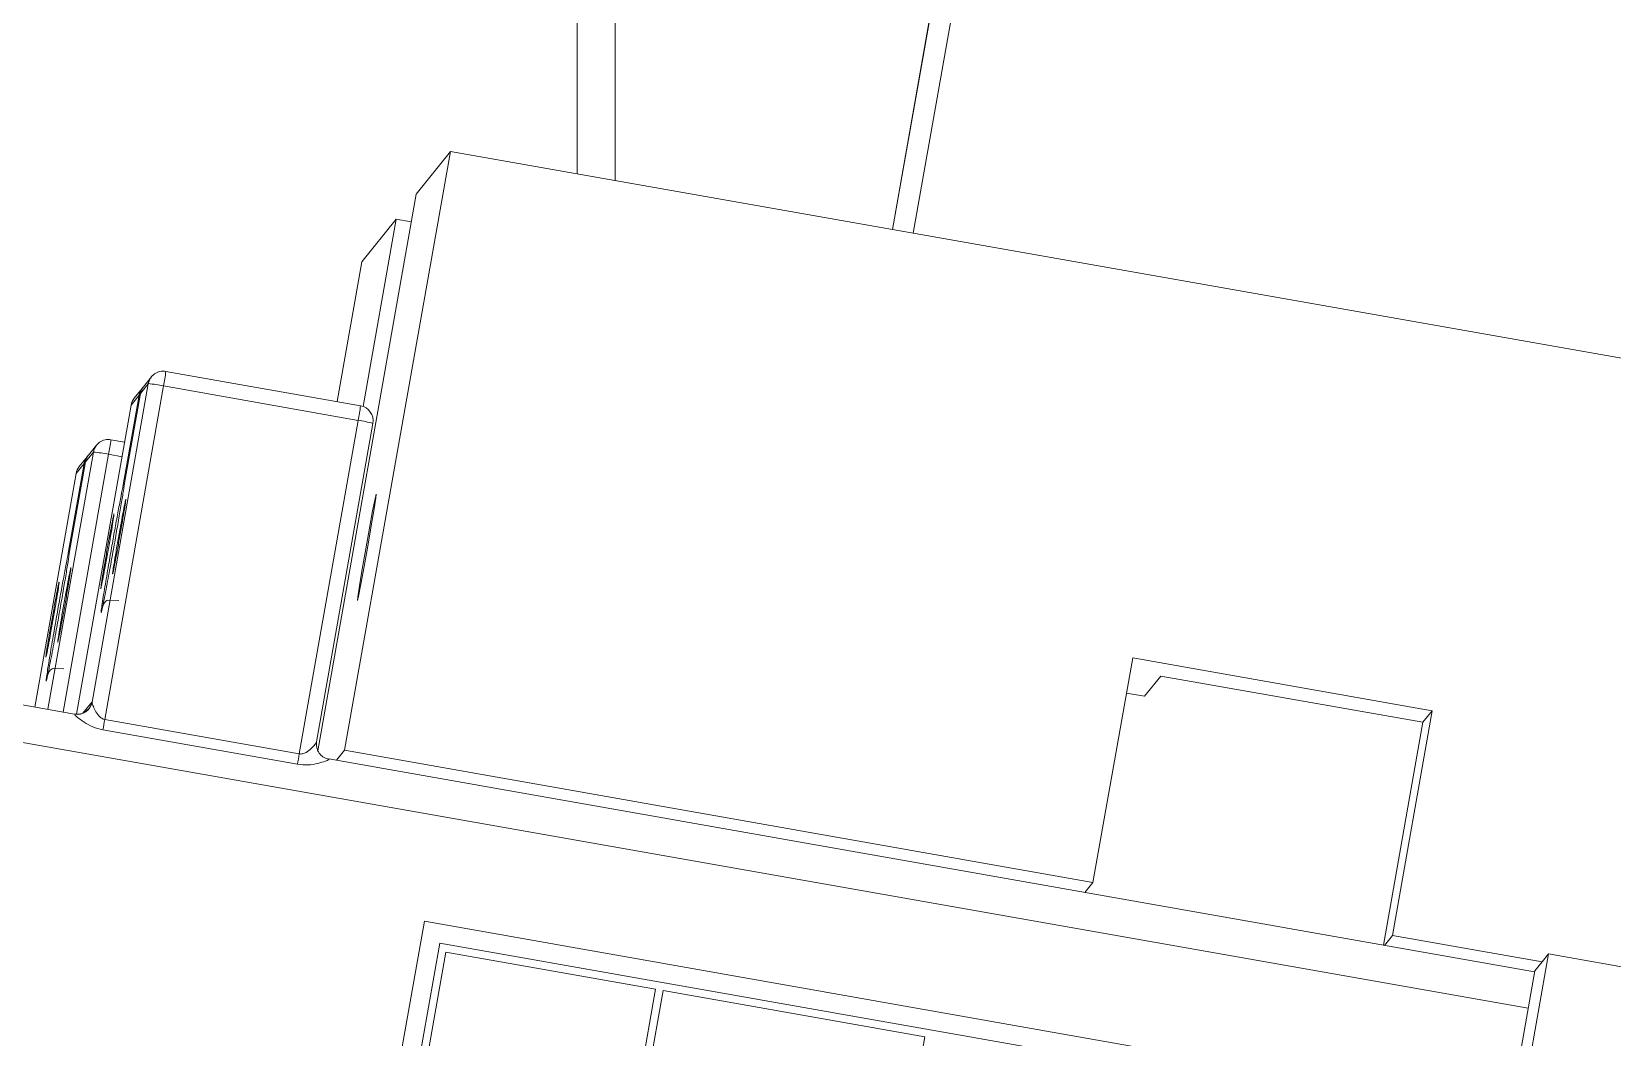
# Model space of a CAD drawing. Header units: millimetres. Extents: x 0 to 1189, y 0 to 841.
# Drawn here: x 366.038 to 370.197, y 482.783 to 485.431 of the extents above; entities that cross this region are included whole.
import ezdxf

# ---------------------------------------------------------------- set-up
doc = ezdxf.new("R2010")
doc.units = ezdxf.units.MM
doc.layers.get('0').update_dxf_attribs({"lineweight": 18})

msp = doc.modelspace()

# ---------------------------------------------------------------- linework, layer by layer
at = {"color": 7, "linetype": 'Continuous', "lineweight": 15}
for p, q in [((367.474, 485.0564), (367.474, 492.4861)), ((369.6112, 492.3288), (368.3031, 484.9099)), ((366.8615, 483.5388), (367.1404, 485.1154)), ((367.1404, 485.1154), (367.0499, 485.0026)), ((375.0174, 483.7231), (367.1404, 485.1154)), ((367.0499, 485.0026), (366.7915, 483.5375)), ((366.9973, 484.9371), (366.9068, 484.8243)), ((366.9104, 484.444), (366.9973, 484.9371)), ((366.9973, 484.9371), (367.0371, 484.9301)), ((366.9068, 484.8243), (366.8422, 484.4567)), ((366.3535, 484.522), (366.3327, 484.496)), ((366.9036, 484.4458), (366.3916, 484.5363)), ((366.3916, 484.5363), (366.3916, 484.5363)), ((366.1975, 483.6657), (366.3453, 484.5039)), ((366.2306, 483.6198), (366.3855, 484.4979)), ((366.2793, 484.2375), (366.321, 484.4736)), ((366.3245, 484.4779), (366.2828, 484.2418)), ((366.321, 484.4736), (366.3001, 484.4476)), ((366.3292, 484.4916), (366.3083, 484.4657)), ((366.3453, 484.5039), (366.3245, 484.4779)), ((366.3855, 484.4979), (366.8975, 484.4074)), ((366.3001, 484.4476), (366.1566, 483.6336)), ((366.9036, 484.4458), (366.9036, 484.4458)), ((366.8975, 484.4074), (366.7426, 483.5293)), ((366.7883, 483.5613), (366.9361, 484.3995)), ((366.2829, 484.35), (366.2472, 484.3563)), ((366.2472, 484.3563), (366.2472, 484.3563)), ((366.1847, 484.3117), (366.1639, 484.2857)), ((366.2008, 484.3239), (366.18, 484.298)), ((366.209, 484.342), (366.1882, 484.316)), ((366.1557, 484.2676), (366.0472, 483.6526)), ((366.1349, 484.0575), (366.1765, 484.2936)), ((366.18, 484.298), (366.1384, 484.0619)), ((366.1765, 484.2936), (366.1557, 484.2676)), ((368.9353, 483.782), (368.8307, 483.1908)), ((369.723, 483.6428), (368.9353, 483.782)), ((369.0095, 483.7343), (368.9666, 483.6809)), ((369.6987, 483.6124), (369.0095, 483.7343)), ((366.1511, 483.6342), (365.836, 483.6899)), ((368.9189, 483.6893), (368.9666, 483.6809)), ((366.1859, 483.645), (366.1838, 483.6434)), ((366.1974, 483.6666), (366.1975, 483.6657)), ((369.6184, 483.0515), (369.723, 483.6428)), ((369.6987, 483.6124), (369.723, 483.6428)), ((366.7426, 483.5293), (366.2306, 483.6198)), ((369.5952, 483.0255), (369.6987, 483.6124)), ((366.226, 483.5925), (366.738, 483.502)), ((366.7877, 483.5519), (366.787, 483.5583)), ((369.9926, 482.9553), (366.8206, 483.5159)), ((366.8403, 483.5124), (366.8615, 483.5388)), ((366.8615, 483.5388), (368.8307, 483.1908)), ((368.8307, 483.1908), (368.8095, 483.1644)), ((367.0716, 483.0885), (366.412, 479.3476)), ((367.0716, 483.0885), (366.412, 479.3476)), ((369.0409, 482.7405), (367.0716, 483.0885)), ((367.0716, 483.0885), (367.0716, 483.0885)), ((366.4699, 479.3882), (367.1122, 483.0306)), ((367.1122, 483.0306), (368.983, 482.6999)), ((369.5973, 483.0251), (369.6184, 483.0515)), ((369.6184, 483.0515), (370.0123, 482.9819)), ((366.4931, 479.4044), (367.1284, 483.0074)), ((367.1284, 483.0074), (367.6798, 482.91)), ((369.8555, 482.0183), (370.029, 483.0028)), ((369.993, 482.9579), (370.0123, 482.9819)), ((370.029, 483.0028), (370.0123, 482.9819)), ((370.9349, 482.8427), (370.029, 483.0028)), ((369.1632, 478.2519), (369.993, 482.9579)), ((367.6798, 482.91), (367.0445, 479.3069)), ((367.0642, 479.3034), (367.6995, 482.9065)), ((367.6995, 482.9065), (368.3887, 482.7847)), ((368.3887, 482.7847), (367.7534, 479.1816))]:
    msp.add_line(p, q, dxfattribs=at)
at = {"color": 8, "linetype": 'Continuous', "lineweight": 15}
for p, q in [((367.574, 492.4684), (367.574, 485.0388)), ((368.3033, 484.9098), (369.6114, 492.3288)), ((368.3578, 484.9002), (369.6661, 492.3202)), ((366.0814, 483.6466), (366.2008, 484.3239)), ((366.1214, 483.6395), (366.241, 484.3179)), ((366.241, 484.3179), (366.2762, 484.3117)), ((366.1733, 483.6366), (366.1974, 483.6666)), ((365.8205, 483.5939), (369.9757, 482.8595))]:
    msp.add_line(p, q, dxfattribs=at)
for points in [[(366.321, 484.4736), (366.3219, 484.4736), (366.3237, 484.4735)], [(366.1765, 484.2936), (366.1774, 484.2937), (366.1792, 484.2935)], [(366.151, 483.6342), (366.1511, 483.6342), (366.1511, 483.6342)]]:
    msp.add_lwpolyline(points, dxfattribs=at)
at = {"color": 7, "linetype": 'Continuous', "lineweight": 15}
for points in [[(366.9173, 484.0693), (366.9081, 484.016), (366.9007, 483.9714), (366.8962, 483.9422), (366.8954, 483.9329), (366.8984, 483.9449), (366.9046, 483.9763), (366.9132, 484.0224), (366.9229, 484.0762), (366.9321, 484.1294), (366.9395, 484.174), (366.9439, 484.2032), (366.9447, 484.2126), (366.9418, 484.2006), (366.9356, 484.1692), (366.927, 484.1231), (366.9173, 484.0693)], [(366.2225, 483.9065), (366.2239, 483.9128), (366.2263, 483.9203), (366.2279, 483.9237), (366.2297, 483.9267), (366.2306, 483.9281), (366.2317, 483.9293), (366.234, 483.9314), (366.2365, 483.9331), (366.2393, 483.9343), (366.2676, 483.9335)], [(366.078, 483.7265), (366.0795, 483.7329), (366.0819, 483.7403), (366.0834, 483.7437), (366.0852, 483.7467), (366.0862, 483.7481), (366.0872, 483.7493), (366.0895, 483.7514), (366.0921, 483.7531), (366.0949, 483.7543), (366.1232, 483.7535)], [(366.1511, 483.6342), (366.1511, 483.6342), (366.1511, 483.6342)]]:
    msp.add_lwpolyline(points, dxfattribs=at)
for centre, radius, start, end in [((366.3847, 484.497), 0.04, 79.9616, 169.9946), ((366.3845, 484.497), 0.0399, 141.2036, 170.0337), ((366.3603, 484.4667), 0.0399, 137.4057, 169.9994), ((366.3603, 484.4666), 0.04, 141.2578, 169.9794), ((366.3637, 484.471), 0.0399, 141.203, 170.0342), ((366.3086, 484.1209), 0.3848, 78.4837, 84.5338), ((366.3395, 484.4407), 0.04, 141.2567, 169.9806), ((366.8967, 484.4064), 0.04, 350.0149, 79.973), ((366.8459, 484.0582), 0.353, 75.1963, 81.5961), ((366.2402, 484.317), 0.04, 79.9614, 169.9949), ((366.2159, 484.2867), 0.04, 137.4239, 170.0082), ((366.2159, 484.2867), 0.04, 141.2512, 170.0145), ((366.2194, 484.291), 0.04, 141.2572, 169.9801), ((366.2402, 484.317), 0.04, 141.2569, 169.9799), ((366.1628, 483.9318), 0.394, 78.5548, 84.4628), ((366.195, 484.2607), 0.04, 141.2517, 170.014), ((366.1582, 483.6729), 0.0399, 259.7897, 349.6833), ((368.1667, 483.2767), 1.9662, 169.9526, 170.7592), ((368.6593, 483.1894), 1.9465, 169.9447, 170.7591), ((366.8203, 483.5155), 0.000494, 325.4227, 51.6279)]:
    msp.add_arc(centre, radius, start, end, dxfattribs=at)
at = {"color": 8, "linetype": 'Continuous', "lineweight": 15}
for centre, radius, start, end in [((365.7638, 484.6176), 0.6331, 349.0964, 352.6186), ((366.2757, 484.5272), 0.6332, 349.0965, 352.6185), ((365.6194, 484.4377), 0.633, 349.0962, 352.619), ((366.1579, 483.6736), 0.0401, 310.5992, 349.9546), ((366.149, 483.6338), 0.00214, 353.3394, 11.3261)]:
    msp.add_arc(centre, radius, start, end, dxfattribs=at)
at = {"color": 7, "linetype": 'Continuous', "lineweight": 15}
for points, knots in [([(366.2497, 484.0775), (366.2525, 484.0932), (366.2582, 484.1252), (366.2664, 484.1704), (366.2739, 484.21), (366.2775, 484.2284), (366.2793, 484.2375)], [0, 0, 0, 0, 0.0399393, 0.0813317, 0.1227197, 0.1626669, 0.1626669, 0.1626669, 0.1626669]), ([(366.2828, 484.2418), (366.2816, 484.2334), (366.279, 484.2163), (366.2727, 484.1782), (366.2652, 484.134), (366.2596, 484.1021), (366.2569, 484.0864)], [0, 0, 0, 0, 0.038694, 0.0787804, 0.1188654, 0.157561, 0.157561, 0.157561, 0.157561]), ([(366.2669, 484.099), (366.2692, 484.1119), (366.2738, 484.1377), (366.28, 484.171), (366.2845, 484.1937), (366.2867, 484.2024), (366.2861, 484.1957), (366.2829, 484.1745), (366.2775, 484.1423), (366.273, 484.1166), (366.2708, 484.1038)], [0, 0, 0, 0, 0.0249937, 0.0499974, 0.074997, 0.0999955, 0.1249933, 0.1499959, 0.1749948, 0.1999883, 0.1999883, 0.1999883, 0.1999883]), ([(366.2358, 484.0601), (366.2381, 484.0731), (366.2427, 484.0989), (366.2489, 484.1322), (366.2534, 484.1549), (366.2555, 484.1636), (366.2549, 484.1568), (366.2517, 484.1357), (366.2464, 484.1035), (366.2419, 484.0778), (366.2397, 484.065)], [0, 0, 0, 0, 0.025003, 0.0500021, 0.0750064, 0.1000067, 0.1250076, 0.1500081, 0.1750088, 0.2000119, 0.2000119, 0.2000119, 0.2000119]), ([(366.2708, 484.1038), (366.2685, 484.0909), (366.2639, 484.065), (366.2577, 484.0317), (366.2532, 484.009), (366.251, 484.0004), (366.2516, 484.0071), (366.2548, 484.0282), (366.2602, 484.0604), (366.2647, 484.0861), (366.2669, 484.099)], [0, 0, 0, 0, 0.0250032, 0.0500024, 0.0750041, 0.1000044, 0.1250073, 0.150008, 0.1750089, 0.2000117, 0.2000117, 0.2000117, 0.2000117]), ([(366.1053, 483.8975), (366.108, 483.9133), (366.1137, 483.9453), (366.122, 483.9904), (366.1294, 484.0301), (366.1331, 484.0485), (366.1349, 484.0575)], [0, 0, 0, 0, 0.039948, 0.0813389, 0.1227259, 0.162667, 0.162667, 0.162667, 0.162667]), ([(366.1384, 484.0619), (366.1371, 484.0535), (366.1345, 484.0364), (366.1282, 483.9982), (366.1207, 483.954), (366.1151, 483.9221), (366.1124, 483.9065)], [0, 0, 0, 0, 0.0386938, 0.0787808, 0.1188656, 0.157561, 0.157561, 0.157561, 0.157561]), ([(366.2397, 484.065), (366.2373, 484.0521), (366.2327, 484.0262), (366.2265, 483.9929), (366.222, 483.9702), (366.2199, 483.9616), (366.2205, 483.9683), (366.2237, 483.9894), (366.229, 484.0216), (366.2335, 484.0473), (366.2358, 484.0601)], [0, 0, 0, 0, 0.0249942, 0.0499992, 0.0749977, 0.0999967, 0.1249961, 0.1499952, 0.1749945, 0.1999885, 0.1999885, 0.1999885, 0.1999885]), ([(366.2569, 484.0864), (366.2538, 484.0693), (366.2469, 484.0305), (366.2381, 483.9828), (366.2313, 483.9471), (366.2272, 483.9258), (366.2255, 483.9183), (366.2249, 483.9156)], [0, 0, 0, 0, 0.0408018, 0.0924059, 0.1226088, 0.1553686, 0.1737559, 0.1737559, 0.1737559, 0.1737559]), ([(366.1225, 483.919), (366.1248, 483.9319), (366.1294, 483.9577), (366.1356, 483.9911), (366.1401, 484.0138), (366.1422, 484.0224), (366.1416, 484.0157), (366.1384, 483.9946), (366.1331, 483.9624), (366.1286, 483.9367), (366.1264, 483.9238)], [0, 0, 0, 0, 0.0250031, 0.0500031, 0.0750033, 0.1000056, 0.1250068, 0.1500077, 0.1750087, 0.2000117, 0.2000117, 0.2000117, 0.2000117]), ([(366.0913, 483.8802), (366.0936, 483.8931), (366.0982, 483.9189), (366.1044, 483.9523), (366.1089, 483.975), (366.1111, 483.9836), (366.1105, 483.9769), (366.1073, 483.9558), (366.1019, 483.9236), (366.0974, 483.8979), (366.0952, 483.885)], [0, 0, 0, 0, 0.0250033, 0.0500026, 0.0750036, 0.1000059, 0.125007, 0.1500078, 0.1750088, 0.2000117, 0.2000117, 0.2000117, 0.2000117]), ([(366.1124, 483.9065), (366.1094, 483.8893), (366.1025, 483.8506), (366.0937, 483.8029), (366.0869, 483.7671), (366.0827, 483.7459), (366.0811, 483.7384), (366.0805, 483.7357)], [0, 0, 0, 0, 0.0408009, 0.0924127, 0.1226157, 0.1553748, 0.173756, 0.173756, 0.173756, 0.173756]), ([(366.1264, 483.9238), (366.124, 483.9109), (366.1194, 483.8851), (366.1132, 483.8517), (366.1087, 483.829), (366.1066, 483.8204), (366.1072, 483.8271), (366.1104, 483.8482), (366.1157, 483.8804), (366.1202, 483.9061), (366.1225, 483.919)], [0, 0, 0, 0, 0.0249937, 0.049998, 0.0749962, 0.0999949, 0.1249928, 0.1499956, 0.1749947, 0.1999883, 0.1999883, 0.1999883, 0.1999883]), ([(366.2249, 483.9156), (366.2239, 483.9107), (366.2225, 483.9045), (366.2225, 483.9056), (366.2225, 483.9058)], [0, 0, 0, 0, 0.00851579, 0.01085159, 0.01085159, 0.01085159, 0.01085159]), ([(366.0952, 483.885), (366.0929, 483.8721), (366.0883, 483.8463), (366.0821, 483.8129), (366.0776, 483.7902), (366.0754, 483.7816), (366.076, 483.7883), (366.0793, 483.8094), (366.0846, 483.8416), (366.0891, 483.8673), (366.0913, 483.8802)], [0, 0, 0, 0, 0.0250032, 0.0500026, 0.0750036, 0.1000049, 0.125007, 0.1500078, 0.1750088, 0.2000117, 0.2000117, 0.2000117, 0.2000117]), ([(366.0805, 483.7357), (366.0794, 483.7308), (366.078, 483.7245), (366.0781, 483.7256), (366.0781, 483.7259)], [0, 0, 0, 0, 0.00853367, 0.0108743, 0.0108743, 0.0108743, 0.0108743]), ([(366.1838, 483.6434), (366.182, 483.6418), (366.1776, 483.6382), (366.1693, 483.6349), (366.1601, 483.6332), (366.154, 483.6339), (366.1511, 483.6342)], [0, 0, 0, 0, 0.00724192, 0.01699975, 0.02638001, 0.03517246, 0.03517246, 0.03517246, 0.03517246]), ([(366.2306, 483.6198), (366.2293, 483.6201), (366.2265, 483.6208), (366.221, 483.6238), (366.2129, 483.6312), (366.2053, 483.6438), (366.2001, 483.6553), (366.1977, 483.6626), (366.1976, 483.6647), (366.1975, 483.6657)], [0, 0, 0, 0, 0.00317691, 0.0066533, 0.01486988, 0.0296816, 0.04446267, 0.05240107, 0.05930781, 0.05930781, 0.05930781, 0.05930781]), ([(366.1511, 483.6335), (366.1515, 483.6328), (366.1523, 483.6311), (366.1601, 483.6241), (366.1754, 483.6129), (366.1986, 483.5995), (366.2168, 483.5948), (366.226, 483.5925)], [0, 0, 0, 0, 0.01045173, 0.02174516, 0.04341573, 0.06511725, 0.08682027, 0.08682027, 0.08682027, 0.08682027]), ([(366.7883, 483.5613), (366.788, 483.5604), (366.7873, 483.5584), (366.7828, 483.5523), (366.7744, 483.5432), (366.7631, 483.534), (366.7531, 483.5297), (366.7468, 483.5288), (366.744, 483.5291), (366.7426, 483.5293)], [0, 0, 0, 0, 0.00681689, 0.01465646, 0.02928603, 0.04391405, 0.05205858, 0.05550132, 0.05864883, 0.05864883, 0.05864883, 0.05864883]), ([(366.8207, 483.5152), (366.8158, 483.5166), (366.8083, 483.5188), (366.8, 483.5253), (366.7946, 483.5314), (366.7907, 483.5386), (366.7874, 483.5486), (366.7879, 483.5563), (366.7883, 483.5613)], [0, 0, 0, 0, 0.01495774, 0.02300784, 0.03122435, 0.03945125, 0.04750327, 0.0624496, 0.0624496, 0.0624496, 0.0624496]), ([(366.738, 483.502), (366.7474, 483.5011), (366.7661, 483.4992), (366.7921, 483.5039), (366.8098, 483.5092), (366.8192, 483.5132), (366.8202, 483.5146), (366.8207, 483.5152)], [0, 0, 0, 0, 0.02136324, 0.04268695, 0.06394742, 0.0750737, 0.08536012, 0.08536012, 0.08536012, 0.08536012])]:
    msp.add_open_spline(points, degree=3, knots=knots, dxfattribs=at)
at = {"color": 8, "linetype": 'Continuous', "lineweight": 15}
for points, knots in [([(366.2249, 483.9156), (366.2243, 483.9128), (366.2224, 483.9038), (366.2211, 483.8996), (366.2211, 483.9036), (366.2231, 483.9185), (366.2266, 483.941), (366.2322, 483.9755), (366.24, 484.0218), (366.2467, 484.0605), (366.2497, 484.0775)], [0, 0, 0, 0, 0.0113795, 0.0363152, 0.0612517, 0.0854415, 0.1082689, 0.1293172, 0.1652793, 0.1937101, 0.1937101, 0.1937101, 0.1937101]), ([(366.0805, 483.7357), (366.0799, 483.7328), (366.078, 483.7238), (366.0767, 483.7196), (366.0767, 483.7236), (366.0787, 483.7385), (366.0821, 483.761), (366.0877, 483.7955), (366.0955, 483.8418), (366.1023, 483.8805), (366.1053, 483.8975)], [0, 0, 0, 0, 0.0113821, 0.0363155, 0.0612492, 0.0854414, 0.1082669, 0.1293094, 0.1652696, 0.1936987, 0.1936987, 0.1936987, 0.1936987])]:
    msp.add_open_spline(points, degree=3, knots=knots, dxfattribs=at)

doc.saveas('drawing.dxf')
